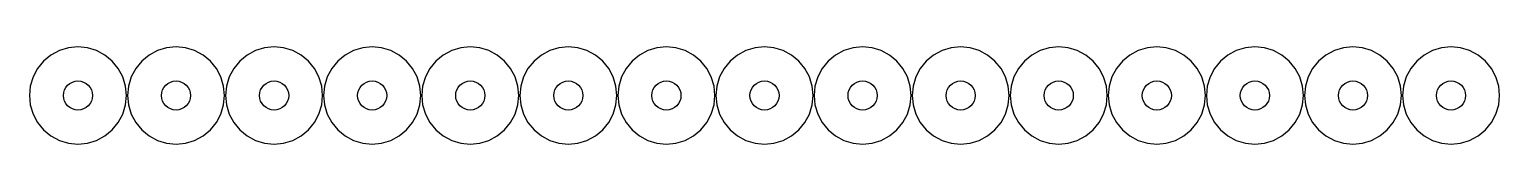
# Model space of a CAD drawing. Extents: x 0 to 303, y 0 to 20.
import ezdxf

# ---------------------------------------------------------------- set-up
doc = ezdxf.new("R2010")
doc.units = 0
doc.layers.add('CUT', color=1, linetype='Continuous')

msp = doc.modelspace()

# ---------------------------------------------------------------- linework, layer by layer
at = {"layer": 'CUT'}
for points in [[(20, 10), (19.81, 11.95), (19.24, 13.83), (18.31, 15.56), (17.07, 17.07), (15.56, 18.31), (13.83, 19.24), (11.95, 19.81), (10, 20), (8.05, 19.81), (6.17, 19.24), (4.44, 18.31), (2.93, 17.07), (1.69, 15.56), (0.76, 13.83), (0.19, 11.95), (0, 10), (0.19, 8.05), (0.76, 6.17), (1.69, 4.44), (2.93, 2.93), (4.44, 1.69), (6.17, 0.76), (8.05, 0.19), (10, 0), (11.95, 0.19), (13.83, 0.76), (15.56, 1.69), (17.07, 2.93), (18.31, 4.44), (19.24, 6.17), (19.81, 8.05)], [(40.2, 10), (40.01, 11.95), (39.44, 13.83), (38.51, 15.56), (37.27, 17.07), (35.76, 18.31), (34.03, 19.24), (32.15, 19.81), (30.2, 20), (28.25, 19.81), (26.37, 19.24), (24.64, 18.31), (23.13, 17.07), (21.89, 15.56), (20.96, 13.83), (20.39, 11.95), (20.2, 10), (20.39, 8.05), (20.96, 6.17), (21.89, 4.44), (23.13, 2.93), (24.64, 1.69), (26.37, 0.76), (28.25, 0.19), (30.2, 0), (32.15, 0.19), (34.03, 0.76), (35.76, 1.69), (37.27, 2.93), (38.51, 4.44), (39.44, 6.17), (40.01, 8.05)], [(60.4, 10), (60.21, 11.95), (59.64, 13.83), (58.71, 15.56), (57.47, 17.07), (55.96, 18.31), (54.23, 19.24), (52.35, 19.81), (50.4, 20), (48.45, 19.81), (46.57, 19.24), (44.84, 18.31), (43.33, 17.07), (42.09, 15.56), (41.16, 13.83), (40.59, 11.95), (40.4, 10), (40.59, 8.05), (41.16, 6.17), (42.09, 4.44), (43.33, 2.93), (44.84, 1.69), (46.57, 0.76), (48.45, 0.19), (50.4, 0), (52.35, 0.19), (54.23, 0.76), (55.96, 1.69), (57.47, 2.93), (58.71, 4.44), (59.64, 6.17), (60.21, 8.05)], [(80.6, 10), (80.41, 11.95), (79.84, 13.83), (78.91, 15.56), (77.67, 17.07), (76.16, 18.31), (74.43, 19.24), (72.55, 19.81), (70.6, 20), (68.65, 19.81), (66.77, 19.24), (65.04, 18.31), (63.53, 17.07), (62.29, 15.56), (61.36, 13.83), (60.79, 11.95), (60.6, 10), (60.79, 8.05), (61.36, 6.17), (62.29, 4.44), (63.53, 2.93), (65.04, 1.69), (66.77, 0.76), (68.65, 0.19), (70.6, 0), (72.55, 0.19), (74.43, 0.76), (76.16, 1.69), (77.67, 2.93), (78.91, 4.44), (79.84, 6.17), (80.41, 8.05)], [(100.8, 10), (100.61, 11.95), (100.04, 13.83), (99.11, 15.56), (97.87, 17.07), (96.36, 18.31), (94.63, 19.24), (92.75, 19.81), (90.8, 20), (88.85, 19.81), (86.97, 19.24), (85.24, 18.31), (83.73, 17.07), (82.49, 15.56), (81.56, 13.83), (80.99, 11.95), (80.8, 10), (80.99, 8.05), (81.56, 6.17), (82.49, 4.44), (83.73, 2.93), (85.24, 1.69), (86.97, 0.76), (88.85, 0.19), (90.8, 0), (92.75, 0.19), (94.63, 0.76), (96.36, 1.69), (97.87, 2.93), (99.11, 4.44), (100.04, 6.17), (100.61, 8.05)], [(121, 10), (120.81, 11.95), (120.24, 13.83), (119.31, 15.56), (118.07, 17.07), (116.56, 18.31), (114.83, 19.24), (112.95, 19.81), (111, 20), (109.05, 19.81), (107.17, 19.24), (105.44, 18.31), (103.93, 17.07), (102.69, 15.56), (101.76, 13.83), (101.19, 11.95), (101, 10), (101.19, 8.05), (101.76, 6.17), (102.69, 4.44), (103.93, 2.93), (105.44, 1.69), (107.17, 0.76), (109.05, 0.19), (111, 0), (112.95, 0.19), (114.83, 0.76), (116.56, 1.69), (118.07, 2.93), (119.31, 4.44), (120.24, 6.17), (120.81, 8.05)], [(141.2, 10), (141.01, 11.95), (140.44, 13.83), (139.51, 15.56), (138.27, 17.07), (136.76, 18.31), (135.03, 19.24), (133.15, 19.81), (131.2, 20), (129.25, 19.81), (127.37, 19.24), (125.64, 18.31), (124.13, 17.07), (122.89, 15.56), (121.96, 13.83), (121.39, 11.95), (121.2, 10), (121.39, 8.05), (121.96, 6.17), (122.89, 4.44), (124.13, 2.93), (125.64, 1.69), (127.37, 0.76), (129.25, 0.19), (131.2, 0), (133.15, 0.19), (135.03, 0.76), (136.76, 1.69), (138.27, 2.93), (139.51, 4.44), (140.44, 6.17), (141.01, 8.05)], [(161.4, 10), (161.21, 11.95), (160.64, 13.83), (159.71, 15.56), (158.47, 17.07), (156.96, 18.31), (155.23, 19.24), (153.35, 19.81), (151.4, 20), (149.45, 19.81), (147.57, 19.24), (145.84, 18.31), (144.33, 17.07), (143.09, 15.56), (142.16, 13.83), (141.59, 11.95), (141.4, 10), (141.59, 8.05), (142.16, 6.17), (143.09, 4.44), (144.33, 2.93), (145.84, 1.69), (147.57, 0.76), (149.45, 0.19), (151.4, 0), (153.35, 0.19), (155.23, 0.76), (156.96, 1.69), (158.47, 2.93), (159.71, 4.44), (160.64, 6.17), (161.21, 8.05)], [(181.6, 10), (181.41, 11.95), (180.84, 13.83), (179.91, 15.56), (178.67, 17.07), (177.16, 18.31), (175.43, 19.24), (173.55, 19.81), (171.6, 20), (169.65, 19.81), (167.77, 19.24), (166.04, 18.31), (164.53, 17.07), (163.29, 15.56), (162.36, 13.83), (161.79, 11.95), (161.6, 10), (161.79, 8.05), (162.36, 6.17), (163.29, 4.44), (164.53, 2.93), (166.04, 1.69), (167.77, 0.76), (169.65, 0.19), (171.6, 0), (173.55, 0.19), (175.43, 0.76), (177.16, 1.69), (178.67, 2.93), (179.91, 4.44), (180.84, 6.17), (181.41, 8.05)], [(201.8, 10), (201.61, 11.95), (201.04, 13.83), (200.11, 15.56), (198.87, 17.07), (197.36, 18.31), (195.63, 19.24), (193.75, 19.81), (191.8, 20), (189.85, 19.81), (187.97, 19.24), (186.24, 18.31), (184.73, 17.07), (183.49, 15.56), (182.56, 13.83), (181.99, 11.95), (181.8, 10), (181.99, 8.05), (182.56, 6.17), (183.49, 4.44), (184.73, 2.93), (186.24, 1.69), (187.97, 0.76), (189.85, 0.19), (191.8, 0), (193.75, 0.19), (195.63, 0.76), (197.36, 1.69), (198.87, 2.93), (200.11, 4.44), (201.04, 6.17), (201.61, 8.05)], [(222, 10), (221.81, 11.95), (221.24, 13.83), (220.31, 15.56), (219.07, 17.07), (217.56, 18.31), (215.83, 19.24), (213.95, 19.81), (212, 20), (210.05, 19.81), (208.17, 19.24), (206.44, 18.31), (204.93, 17.07), (203.69, 15.56), (202.76, 13.83), (202.19, 11.95), (202, 10), (202.19, 8.05), (202.76, 6.17), (203.69, 4.44), (204.93, 2.93), (206.44, 1.69), (208.17, 0.76), (210.05, 0.19), (212, 0), (213.95, 0.19), (215.83, 0.76), (217.56, 1.69), (219.07, 2.93), (220.31, 4.44), (221.24, 6.17), (221.81, 8.05)], [(242.2, 10), (242.01, 11.95), (241.44, 13.83), (240.51, 15.56), (239.27, 17.07), (237.76, 18.31), (236.03, 19.24), (234.15, 19.81), (232.2, 20), (230.25, 19.81), (228.37, 19.24), (226.64, 18.31), (225.13, 17.07), (223.89, 15.56), (222.96, 13.83), (222.39, 11.95), (222.2, 10), (222.39, 8.05), (222.96, 6.17), (223.89, 4.44), (225.13, 2.93), (226.64, 1.69), (228.37, 0.76), (230.25, 0.19), (232.2, 0), (234.15, 0.19), (236.03, 0.76), (237.76, 1.69), (239.27, 2.93), (240.51, 4.44), (241.44, 6.17), (242.01, 8.05)], [(262.4, 10), (262.21, 11.95), (261.64, 13.83), (260.71, 15.56), (259.47, 17.07), (257.96, 18.31), (256.23, 19.24), (254.35, 19.81), (252.4, 20), (250.45, 19.81), (248.57, 19.24), (246.84, 18.31), (245.33, 17.07), (244.09, 15.56), (243.16, 13.83), (242.59, 11.95), (242.4, 10), (242.59, 8.05), (243.16, 6.17), (244.09, 4.44), (245.33, 2.93), (246.84, 1.69), (248.57, 0.76), (250.45, 0.19), (252.4, 0), (254.35, 0.19), (256.23, 0.76), (257.96, 1.69), (259.47, 2.93), (260.71, 4.44), (261.64, 6.17), (262.21, 8.05)], [(282.6, 10), (282.41, 11.95), (281.84, 13.83), (280.91, 15.56), (279.67, 17.07), (278.16, 18.31), (276.43, 19.24), (274.55, 19.81), (272.6, 20), (270.65, 19.81), (268.77, 19.24), (267.04, 18.31), (265.53, 17.07), (264.29, 15.56), (263.36, 13.83), (262.79, 11.95), (262.6, 10), (262.79, 8.05), (263.36, 6.17), (264.29, 4.44), (265.53, 2.93), (267.04, 1.69), (268.77, 0.76), (270.65, 0.19), (272.6, 0), (274.55, 0.19), (276.43, 0.76), (278.16, 1.69), (279.67, 2.93), (280.91, 4.44), (281.84, 6.17), (282.41, 8.05)], [(302.8, 10), (302.61, 11.95), (302.04, 13.83), (301.11, 15.56), (299.87, 17.07), (298.36, 18.31), (296.63, 19.24), (294.75, 19.81), (292.8, 20), (290.85, 19.81), (288.97, 19.24), (287.24, 18.31), (285.73, 17.07), (284.49, 15.56), (283.56, 13.83), (282.99, 11.95), (282.8, 10), (282.99, 8.05), (283.56, 6.17), (284.49, 4.44), (285.73, 2.93), (287.24, 1.69), (288.97, 0.76), (290.85, 0.19), (292.8, 0), (294.75, 0.19), (296.63, 0.76), (298.36, 1.69), (299.87, 2.93), (301.11, 4.44), (302.04, 6.17), (302.61, 8.05)], [(13, 10), (12.94, 9.41), (12.77, 8.85), (12.49, 8.33), (12.12, 7.88), (11.67, 7.51), (11.15, 7.23), (10.59, 7.06), (10, 7), (9.41, 7.06), (8.85, 7.23), (8.33, 7.51), (7.88, 7.88), (7.51, 8.33), (7.23, 8.85), (7.06, 9.41), (7, 10), (7.06, 10.59), (7.23, 11.15), (7.51, 11.67), (7.88, 12.12), (8.33, 12.49), (8.85, 12.77), (9.41, 12.94), (10, 13), (10.59, 12.94), (11.15, 12.77), (11.67, 12.49), (12.12, 12.12), (12.49, 11.67), (12.77, 11.15), (12.94, 10.59)], [(33.2, 10), (33.14, 9.41), (32.97, 8.85), (32.69, 8.33), (32.32, 7.88), (31.87, 7.51), (31.35, 7.23), (30.79, 7.06), (30.2, 7), (29.61, 7.06), (29.05, 7.23), (28.53, 7.51), (28.08, 7.88), (27.71, 8.33), (27.43, 8.85), (27.26, 9.41), (27.2, 10), (27.26, 10.59), (27.43, 11.15), (27.71, 11.67), (28.08, 12.12), (28.53, 12.49), (29.05, 12.77), (29.61, 12.94), (30.2, 13), (30.79, 12.94), (31.35, 12.77), (31.87, 12.49), (32.32, 12.12), (32.69, 11.67), (32.97, 11.15), (33.14, 10.59)], [(53.4, 10), (53.34, 9.41), (53.17, 8.85), (52.89, 8.33), (52.52, 7.88), (52.07, 7.51), (51.55, 7.23), (50.99, 7.06), (50.4, 7), (49.81, 7.06), (49.25, 7.23), (48.73, 7.51), (48.28, 7.88), (47.91, 8.33), (47.63, 8.85), (47.46, 9.41), (47.4, 10), (47.46, 10.59), (47.63, 11.15), (47.91, 11.67), (48.28, 12.12), (48.73, 12.49), (49.25, 12.77), (49.81, 12.94), (50.4, 13), (50.99, 12.94), (51.55, 12.77), (52.07, 12.49), (52.52, 12.12), (52.89, 11.67), (53.17, 11.15), (53.34, 10.59)], [(73.6, 10), (73.54, 9.41), (73.37, 8.85), (73.09, 8.33), (72.72, 7.88), (72.27, 7.51), (71.75, 7.23), (71.19, 7.06), (70.6, 7), (70.01, 7.06), (69.45, 7.23), (68.93, 7.51), (68.48, 7.88), (68.11, 8.33), (67.83, 8.85), (67.66, 9.41), (67.6, 10), (67.66, 10.59), (67.83, 11.15), (68.11, 11.67), (68.48, 12.12), (68.93, 12.49), (69.45, 12.77), (70.01, 12.94), (70.6, 13), (71.19, 12.94), (71.75, 12.77), (72.27, 12.49), (72.72, 12.12), (73.09, 11.67), (73.37, 11.15), (73.54, 10.59)], [(93.8, 10), (93.74, 9.41), (93.57, 8.85), (93.29, 8.33), (92.92, 7.88), (92.47, 7.51), (91.95, 7.23), (91.39, 7.06), (90.8, 7), (90.21, 7.06), (89.65, 7.23), (89.13, 7.51), (88.68, 7.88), (88.31, 8.33), (88.03, 8.85), (87.86, 9.41), (87.8, 10), (87.86, 10.59), (88.03, 11.15), (88.31, 11.67), (88.68, 12.12), (89.13, 12.49), (89.65, 12.77), (90.21, 12.94), (90.8, 13), (91.39, 12.94), (91.95, 12.77), (92.47, 12.49), (92.92, 12.12), (93.29, 11.67), (93.57, 11.15), (93.74, 10.59)], [(114, 10), (113.94, 9.41), (113.77, 8.85), (113.49, 8.33), (113.12, 7.88), (112.67, 7.51), (112.15, 7.23), (111.59, 7.06), (111, 7), (110.41, 7.06), (109.85, 7.23), (109.33, 7.51), (108.88, 7.88), (108.51, 8.33), (108.23, 8.85), (108.06, 9.41), (108, 10), (108.06, 10.59), (108.23, 11.15), (108.51, 11.67), (108.88, 12.12), (109.33, 12.49), (109.85, 12.77), (110.41, 12.94), (111, 13), (111.59, 12.94), (112.15, 12.77), (112.67, 12.49), (113.12, 12.12), (113.49, 11.67), (113.77, 11.15), (113.94, 10.59)], [(134.2, 10), (134.14, 9.41), (133.97, 8.85), (133.69, 8.33), (133.32, 7.88), (132.87, 7.51), (132.35, 7.23), (131.79, 7.06), (131.2, 7), (130.61, 7.06), (130.05, 7.23), (129.53, 7.51), (129.08, 7.88), (128.71, 8.33), (128.43, 8.85), (128.26, 9.41), (128.2, 10), (128.26, 10.59), (128.43, 11.15), (128.71, 11.67), (129.08, 12.12), (129.53, 12.49), (130.05, 12.77), (130.61, 12.94), (131.2, 13), (131.79, 12.94), (132.35, 12.77), (132.87, 12.49), (133.32, 12.12), (133.69, 11.67), (133.97, 11.15), (134.14, 10.59)], [(154.4, 10), (154.34, 9.41), (154.17, 8.85), (153.89, 8.33), (153.52, 7.88), (153.07, 7.51), (152.55, 7.23), (151.99, 7.06), (151.4, 7), (150.81, 7.06), (150.25, 7.23), (149.73, 7.51), (149.28, 7.88), (148.91, 8.33), (148.63, 8.85), (148.46, 9.41), (148.4, 10), (148.46, 10.59), (148.63, 11.15), (148.91, 11.67), (149.28, 12.12), (149.73, 12.49), (150.25, 12.77), (150.81, 12.94), (151.4, 13), (151.99, 12.94), (152.55, 12.77), (153.07, 12.49), (153.52, 12.12), (153.89, 11.67), (154.17, 11.15), (154.34, 10.59)], [(174.6, 10), (174.54, 9.41), (174.37, 8.85), (174.09, 8.33), (173.72, 7.88), (173.27, 7.51), (172.75, 7.23), (172.19, 7.06), (171.6, 7), (171.01, 7.06), (170.45, 7.23), (169.93, 7.51), (169.48, 7.88), (169.11, 8.33), (168.83, 8.85), (168.66, 9.41), (168.6, 10), (168.66, 10.59), (168.83, 11.15), (169.11, 11.67), (169.48, 12.12), (169.93, 12.49), (170.45, 12.77), (171.01, 12.94), (171.6, 13), (172.19, 12.94), (172.75, 12.77), (173.27, 12.49), (173.72, 12.12), (174.09, 11.67), (174.37, 11.15), (174.54, 10.59)], [(194.8, 10), (194.74, 9.41), (194.57, 8.85), (194.29, 8.33), (193.92, 7.88), (193.47, 7.51), (192.95, 7.23), (192.39, 7.06), (191.8, 7), (191.21, 7.06), (190.65, 7.23), (190.13, 7.51), (189.68, 7.88), (189.31, 8.33), (189.03, 8.85), (188.86, 9.41), (188.8, 10), (188.86, 10.59), (189.03, 11.15), (189.31, 11.67), (189.68, 12.12), (190.13, 12.49), (190.65, 12.77), (191.21, 12.94), (191.8, 13), (192.39, 12.94), (192.95, 12.77), (193.47, 12.49), (193.92, 12.12), (194.29, 11.67), (194.57, 11.15), (194.74, 10.59)], [(215, 10), (214.94, 9.41), (214.77, 8.85), (214.49, 8.33), (214.12, 7.88), (213.67, 7.51), (213.15, 7.23), (212.59, 7.06), (212, 7), (211.41, 7.06), (210.85, 7.23), (210.33, 7.51), (209.88, 7.88), (209.51, 8.33), (209.23, 8.85), (209.06, 9.41), (209, 10), (209.06, 10.59), (209.23, 11.15), (209.51, 11.67), (209.88, 12.12), (210.33, 12.49), (210.85, 12.77), (211.41, 12.94), (212, 13), (212.59, 12.94), (213.15, 12.77), (213.67, 12.49), (214.12, 12.12), (214.49, 11.67), (214.77, 11.15), (214.94, 10.59)], [(235.2, 10), (235.14, 9.41), (234.97, 8.85), (234.69, 8.33), (234.32, 7.88), (233.87, 7.51), (233.35, 7.23), (232.79, 7.06), (232.2, 7), (231.61, 7.06), (231.05, 7.23), (230.53, 7.51), (230.08, 7.88), (229.71, 8.33), (229.43, 8.85), (229.26, 9.41), (229.2, 10), (229.26, 10.59), (229.43, 11.15), (229.71, 11.67), (230.08, 12.12), (230.53, 12.49), (231.05, 12.77), (231.61, 12.94), (232.2, 13), (232.79, 12.94), (233.35, 12.77), (233.87, 12.49), (234.32, 12.12), (234.69, 11.67), (234.97, 11.15), (235.14, 10.59)], [(255.4, 10), (255.34, 9.41), (255.17, 8.85), (254.89, 8.33), (254.52, 7.88), (254.07, 7.51), (253.55, 7.23), (252.99, 7.06), (252.4, 7), (251.81, 7.06), (251.25, 7.23), (250.73, 7.51), (250.28, 7.88), (249.91, 8.33), (249.63, 8.85), (249.46, 9.41), (249.4, 10), (249.46, 10.59), (249.63, 11.15), (249.91, 11.67), (250.28, 12.12), (250.73, 12.49), (251.25, 12.77), (251.81, 12.94), (252.4, 13), (252.99, 12.94), (253.55, 12.77), (254.07, 12.49), (254.52, 12.12), (254.89, 11.67), (255.17, 11.15), (255.34, 10.59)], [(275.6, 10), (275.54, 9.41), (275.37, 8.85), (275.09, 8.33), (274.72, 7.88), (274.27, 7.51), (273.75, 7.23), (273.19, 7.06), (272.6, 7), (272.01, 7.06), (271.45, 7.23), (270.93, 7.51), (270.48, 7.88), (270.11, 8.33), (269.83, 8.85), (269.66, 9.41), (269.6, 10), (269.66, 10.59), (269.83, 11.15), (270.11, 11.67), (270.48, 12.12), (270.93, 12.49), (271.45, 12.77), (272.01, 12.94), (272.6, 13), (273.19, 12.94), (273.75, 12.77), (274.27, 12.49), (274.72, 12.12), (275.09, 11.67), (275.37, 11.15), (275.54, 10.59)], [(295.8, 10), (295.74, 9.41), (295.57, 8.85), (295.29, 8.33), (294.92, 7.88), (294.47, 7.51), (293.95, 7.23), (293.39, 7.06), (292.8, 7), (292.21, 7.06), (291.65, 7.23), (291.13, 7.51), (290.68, 7.88), (290.31, 8.33), (290.03, 8.85), (289.86, 9.41), (289.8, 10), (289.86, 10.59), (290.03, 11.15), (290.31, 11.67), (290.68, 12.12), (291.13, 12.49), (291.65, 12.77), (292.21, 12.94), (292.8, 13), (293.39, 12.94), (293.95, 12.77), (294.47, 12.49), (294.92, 12.12), (295.29, 11.67), (295.57, 11.15), (295.74, 10.59)]]:
    msp.add_lwpolyline(points, close=True, dxfattribs=at)

doc.saveas('drawing.dxf')
